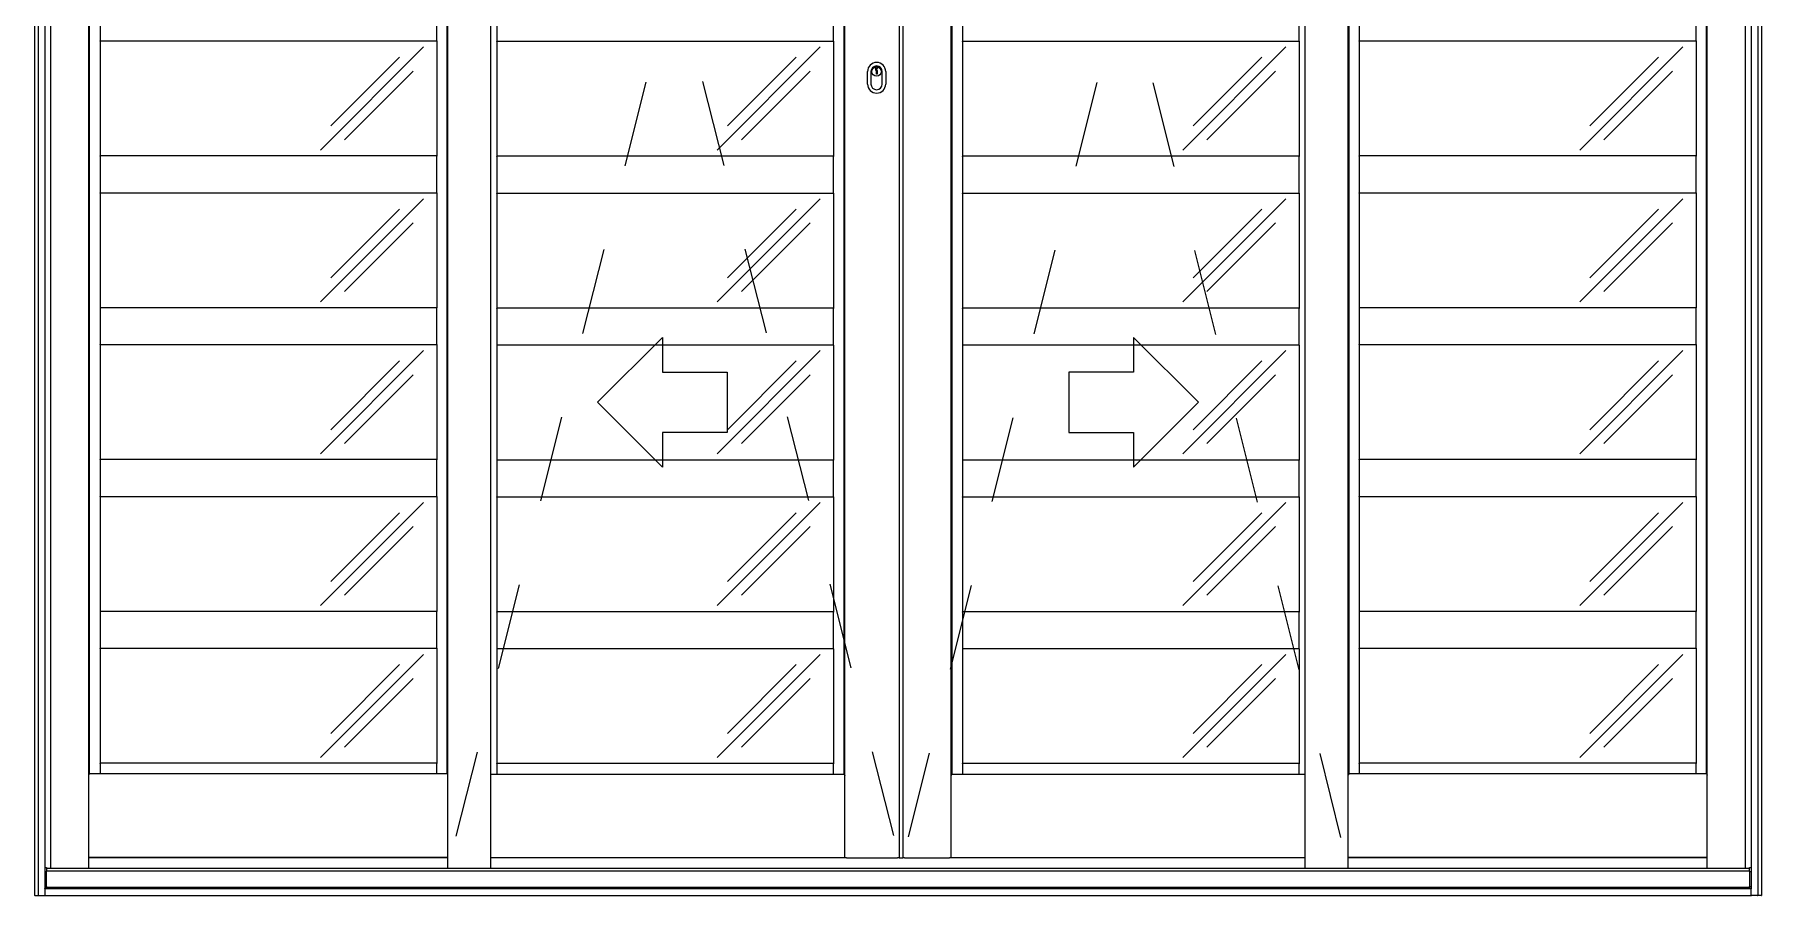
# Model space of a CAD drawing. Header units: millimetres. Extents: x 127.79 to 129.79, y 1060.07 to 1062.21.
# Drawn here: x 127.79 to 129.79, y 1060.072 to 1061.068 of the extents above; entities that cross this region are included whole.
import ezdxf

# ---------------------------------------------------------------- set-up
doc = ezdxf.new("R2010")
doc.units = ezdxf.units.MM
doc.header["$LTSCALE"] = 0.5
doc.linetypes.add('HIDDEN2', pattern=[0.1875, 0.125, -0.0625])
doc.layers.add('Gravia_Portas', color=1, linetype='Continuous')
doc.layers.add('Gravia_Portas_hidden2', color=1, linetype='HIDDEN2')

msp = doc.modelspace()

# ---------------------------------------------------------------- linework, layer by layer
at = {"layer": 'Gravia_Portas', "color": 2}
for p, q in [((127.7898, 1062.2119), (127.7898, 1060.0719)), ((129.7898, 1062.2119), (129.7898, 1060.0719)), ((127.7902, 1060.0719), (127.7898, 1060.0719)), ((127.7902, 1060.0719), (127.7935, 1060.0719)), ((127.7935, 1060.0719), (127.7939, 1060.0719)), ((127.7943, 1060.0719), (127.7939, 1060.0719)), ((127.7943, 1060.0719), (127.8014, 1060.0719)), ((127.8018, 1060.0719), (127.8014, 1060.0719)), ((127.8018, 1060.0719), (127.8018, 1060.0723)), ((127.8018, 1060.0719), (129.7778, 1060.0719)), ((129.7778, 1060.0723), (129.7778, 1060.0719)), ((129.7778, 1060.0719), (129.7782, 1060.0719)), ((129.7853, 1060.0719), (129.7782, 1060.0719)), ((129.7853, 1060.0719), (129.7857, 1060.0719)), ((129.7861, 1060.0719), (129.7857, 1060.0719)), ((129.7894, 1060.0719), (129.7861, 1060.0719)), ((129.7894, 1060.0719), (129.7898, 1060.0719))]:
    msp.add_line(p, q, dxfattribs=at)
at = {"layer": 'Gravia_Portas'}
for p, q in [((127.7939, 1062.2119), (127.7939, 1060.0719)), ((127.8018, 1062.204), (127.8018, 1060.0798)), ((129.7778, 1062.204), (129.7778, 1060.0798)), ((129.7857, 1062.2119), (129.7857, 1060.0719)), ((127.8088, 1060.1034), (127.8088, 1062.1769)), ((127.8527, 1060.1034), (127.8527, 1062.1769)), ((128.2685, 1060.1034), (128.2685, 1062.1769)), ((128.3184, 1060.1034), (128.3184, 1062.1769)), ((128.7281, 1060.1154), (128.7281, 1062.1769)), ((128.791, 1062.1769), (128.791, 1060.1154)), ((128.7955, 1062.1769), (128.7955, 1060.1154)), ((128.8515, 1060.1154), (128.8515, 1062.1769)), ((129.2612, 1060.1034), (129.2612, 1062.1769)), ((129.3111, 1060.1034), (129.3111, 1062.1769)), ((129.7269, 1060.1034), (129.7269, 1062.1769)), ((129.7708, 1062.1769), (129.7708, 1060.1034)), ((127.8536, 1060.2129), (127.8536, 1062.1271)), ((128.2676, 1060.2129), (128.2676, 1062.1271)), ((128.7272, 1062.1266), (128.7272, 1060.2124)), ((128.8523, 1062.1266), (128.8523, 1060.2124)), ((129.312, 1062.1271), (129.312, 1060.2129)), ((129.726, 1060.2129), (129.726, 1062.1271)), ((127.8656, 1061.1033), (127.8656, 1061.0609)), ((128.2556, 1061.0609), (128.2556, 1061.1033)), ((128.3252, 1061.1028), (128.3252, 1061.0604)), ((128.7152, 1061.0604), (128.7152, 1061.1028)), ((128.8643, 1061.1028), (128.8643, 1061.0604)), ((129.2543, 1061.0604), (129.2543, 1061.1028)), ((129.324, 1061.1033), (129.324, 1061.0609)), ((129.714, 1061.0609), (129.714, 1061.1033)), ((127.8656, 1061.0606), (127.8656, 1061.0609)), ((127.8656, 1061.0606), (127.8656, 1060.9278)), ((128.2556, 1061.0606), (127.8656, 1061.0606)), ((128.2556, 1061.0609), (128.2556, 1061.0606)), ((128.2556, 1061.0606), (128.2556, 1060.9278)), ((128.3252, 1061.0601), (128.3252, 1061.0604)), ((128.3252, 1061.0601), (128.3252, 1060.9273)), ((128.7152, 1061.0601), (128.3252, 1061.0601)), ((128.7152, 1061.0604), (128.7152, 1061.0601)), ((128.7152, 1061.0601), (128.7152, 1060.9273)), ((128.8643, 1061.0601), (128.8643, 1061.0604)), ((128.8643, 1061.0601), (128.8643, 1060.9273)), ((129.2543, 1061.0601), (128.8643, 1061.0601)), ((129.2543, 1061.0604), (129.2543, 1061.0601)), ((129.2543, 1061.0601), (129.2543, 1060.9273)), ((129.324, 1061.0606), (129.324, 1061.0609)), ((129.324, 1061.0606), (129.324, 1060.9278)), ((129.714, 1061.0606), (129.324, 1061.0606)), ((129.714, 1061.0609), (129.714, 1061.0606)), ((129.714, 1061.0606), (129.714, 1060.9278)), ((128.1209, 1060.9345), (128.2402, 1061.0539)), ((128.1328, 1060.9624), (128.2123, 1061.0419)), ((128.5805, 1060.9345), (128.6998, 1061.0539)), ((128.5924, 1060.9624), (128.672, 1061.0419)), ((129.1196, 1060.9345), (129.2389, 1061.0539)), ((129.1315, 1060.9624), (129.2111, 1061.0419)), ((129.5793, 1060.9345), (129.6986, 1061.0539)), ((129.5912, 1060.9624), (129.6707, 1061.0419)), ((128.1487, 1060.9465), (128.2283, 1061.026)), ((128.6084, 1060.9465), (128.6879, 1061.026)), ((128.7545, 1061.0109), (128.7545, 1061.0254)), ((128.7585, 1061.0254), (128.7585, 1061.0109)), ((128.764, 1061.027), (128.764, 1061.0303)), ((128.7648, 1061.0254), (128.764, 1061.027)), ((128.7657, 1061.029), (128.7648, 1061.0285)), ((128.7648, 1061.0285), (128.7648, 1061.0275)), ((128.7648, 1061.0275), (128.7657, 1061.0262)), ((128.7648, 1061.0223), (128.7648, 1061.0254)), ((128.7657, 1061.0223), (128.7648, 1061.0223)), ((128.7657, 1061.0303), (128.7657, 1061.029)), ((128.7657, 1061.0262), (128.7657, 1061.0223)), ((128.7715, 1061.0109), (128.7715, 1061.0254)), ((128.7756, 1061.0254), (128.7756, 1061.0109)), ((129.1475, 1060.9465), (129.227, 1061.026)), ((129.6071, 1060.9465), (129.6867, 1061.026)), ((127.8656, 1060.9275), (127.8656, 1060.9278)), ((128.2556, 1060.9278), (127.8656, 1060.9278)), ((127.8656, 1060.9275), (127.8656, 1060.8851)), ((128.2556, 1060.9278), (128.2556, 1060.9275)), ((128.2556, 1060.8851), (128.2556, 1060.9275)), ((128.3252, 1060.927), (128.3252, 1060.9273)), ((128.7152, 1060.9273), (128.3252, 1060.9273)), ((128.3252, 1060.927), (128.3252, 1060.8846)), ((128.7152, 1060.9273), (128.7152, 1060.927)), ((128.7152, 1060.8846), (128.7152, 1060.927)), ((128.8643, 1060.927), (128.8643, 1060.9273)), ((129.2543, 1060.9273), (128.8643, 1060.9273)), ((128.8643, 1060.927), (128.8643, 1060.8846)), ((129.2543, 1060.9273), (129.2543, 1060.927)), ((129.2543, 1060.8846), (129.2543, 1060.927)), ((129.324, 1060.9275), (129.324, 1060.9278)), ((129.714, 1060.9278), (129.324, 1060.9278)), ((129.324, 1060.9275), (129.324, 1060.8851)), ((129.714, 1060.9278), (129.714, 1060.9275)), ((129.714, 1060.8851), (129.714, 1060.9275)), ((127.8656, 1060.8848), (127.8656, 1060.8851)), ((127.8656, 1060.8848), (127.8656, 1060.7521)), ((128.2556, 1060.8848), (127.8656, 1060.8848)), ((128.2556, 1060.8851), (128.2556, 1060.8848)), ((128.2556, 1060.8848), (128.2556, 1060.7521)), ((128.3252, 1060.8843), (128.3252, 1060.8846)), ((128.3252, 1060.8843), (128.3252, 1060.7516)), ((128.7152, 1060.8843), (128.3252, 1060.8843)), ((128.7152, 1060.8846), (128.7152, 1060.8843)), ((128.7152, 1060.8843), (128.7152, 1060.7516)), ((128.8643, 1060.8843), (128.8643, 1060.8846)), ((128.8643, 1060.8843), (128.8643, 1060.7516)), ((129.2543, 1060.8843), (128.8643, 1060.8843)), ((129.2543, 1060.8846), (129.2543, 1060.8843)), ((129.2543, 1060.8843), (129.2543, 1060.7516)), ((129.324, 1060.8848), (129.324, 1060.8851)), ((129.324, 1060.8848), (129.324, 1060.7521)), ((129.714, 1060.8848), (129.324, 1060.8848)), ((129.714, 1060.8851), (129.714, 1060.8848)), ((129.714, 1060.8848), (129.714, 1060.7521)), ((128.1209, 1060.7588), (128.2402, 1060.8781)), ((128.1328, 1060.7866), (128.2123, 1060.8662)), ((128.5805, 1060.7588), (128.6998, 1060.8781)), ((128.5924, 1060.7866), (128.672, 1060.8662)), ((129.1196, 1060.7588), (129.2389, 1060.8781)), ((129.1315, 1060.7866), (129.2111, 1060.8662)), ((129.5793, 1060.7588), (129.6986, 1060.8781)), ((129.5912, 1060.7866), (129.6707, 1060.8662)), ((128.1487, 1060.7707), (128.2283, 1060.8503)), ((128.6084, 1060.7707), (128.6879, 1060.8503)), ((129.1475, 1060.7707), (129.227, 1060.8503)), ((129.6071, 1060.7707), (129.6867, 1060.8503)), ((127.8656, 1060.7518), (127.8656, 1060.7521)), ((128.2556, 1060.7521), (127.8656, 1060.7521)), ((127.8656, 1060.7518), (127.8656, 1060.7094)), ((128.2556, 1060.7521), (128.2556, 1060.7518)), ((128.2556, 1060.7094), (128.2556, 1060.7518)), ((128.3252, 1060.7513), (128.3252, 1060.7516)), ((128.7152, 1060.7516), (128.3252, 1060.7516)), ((128.3252, 1060.7513), (128.3252, 1060.7089)), ((128.7152, 1060.7516), (128.7152, 1060.7513)), ((128.7152, 1060.7089), (128.7152, 1060.7513)), ((128.8643, 1060.7513), (128.8643, 1060.7516)), ((129.2543, 1060.7516), (128.8643, 1060.7516)), ((128.8643, 1060.7513), (128.8643, 1060.7089)), ((129.2543, 1060.7516), (129.2543, 1060.7513)), ((129.2543, 1060.7089), (129.2543, 1060.7513)), ((129.324, 1060.7518), (129.324, 1060.7521)), ((129.714, 1060.7521), (129.324, 1060.7521)), ((129.324, 1060.7518), (129.324, 1060.7094)), ((129.714, 1060.7521), (129.714, 1060.7518)), ((129.714, 1060.7094), (129.714, 1060.7518)), ((127.8656, 1060.7091), (127.8656, 1060.7094)), ((127.8656, 1060.7091), (127.8656, 1060.5763)), ((128.2556, 1060.7091), (127.8656, 1060.7091)), ((128.1209, 1060.583), (128.2402, 1060.7024)), ((128.2556, 1060.7094), (128.2556, 1060.7091)), ((128.2556, 1060.7091), (128.2556, 1060.5763)), ((128.3252, 1060.7086), (128.3252, 1060.7089)), ((128.3252, 1060.7086), (128.3252, 1060.5758)), ((128.7152, 1060.7086), (128.3252, 1060.7086)), ((128.5805, 1060.583), (128.6998, 1060.7024)), ((128.7152, 1060.7089), (128.7152, 1060.7086)), ((128.7152, 1060.7086), (128.7152, 1060.5758)), ((128.8643, 1060.7086), (128.8643, 1060.7089)), ((128.8643, 1060.7086), (128.8643, 1060.5758)), ((129.2543, 1060.7086), (128.8643, 1060.7086)), ((129.1196, 1060.583), (129.2389, 1060.7024)), ((129.2543, 1060.7089), (129.2543, 1060.7086)), ((129.2543, 1060.7086), (129.2543, 1060.5758)), ((129.324, 1060.7091), (129.324, 1060.7094)), ((129.324, 1060.7091), (129.324, 1060.5763)), ((129.714, 1060.7091), (129.324, 1060.7091)), ((129.5793, 1060.583), (129.6986, 1060.7024)), ((129.714, 1060.7094), (129.714, 1060.7091)), ((129.714, 1060.7091), (129.714, 1060.5763)), ((128.1328, 1060.6109), (128.2123, 1060.6904)), ((128.5924, 1060.6109), (128.672, 1060.6904)), ((129.1315, 1060.6109), (129.2111, 1060.6904)), ((129.5912, 1060.6109), (129.6707, 1060.6904)), ((128.1487, 1060.595), (128.2283, 1060.6745)), ((128.6084, 1060.595), (128.6879, 1060.6745)), ((129.1475, 1060.595), (129.227, 1060.6745)), ((129.6071, 1060.595), (129.6867, 1060.6745)), ((127.8656, 1060.576), (127.8656, 1060.5763)), ((128.2556, 1060.5763), (127.8656, 1060.5763)), ((127.8656, 1060.576), (127.8656, 1060.5336)), ((128.2556, 1060.5763), (128.2556, 1060.576)), ((128.2556, 1060.5336), (128.2556, 1060.576)), ((128.3252, 1060.5755), (128.3252, 1060.5758)), ((128.7152, 1060.5758), (128.3252, 1060.5758)), ((128.3252, 1060.5755), (128.3252, 1060.5331)), ((128.7152, 1060.5758), (128.7152, 1060.5755)), ((128.7152, 1060.5331), (128.7152, 1060.5755)), ((128.8643, 1060.5755), (128.8643, 1060.5758)), ((129.2543, 1060.5758), (128.8643, 1060.5758)), ((128.8643, 1060.5755), (128.8643, 1060.5331)), ((129.2543, 1060.5758), (129.2543, 1060.5755)), ((129.2543, 1060.5331), (129.2543, 1060.5755)), ((129.324, 1060.576), (129.324, 1060.5763)), ((129.714, 1060.5763), (129.324, 1060.5763)), ((129.324, 1060.576), (129.324, 1060.5336)), ((129.714, 1060.5763), (129.714, 1060.576)), ((129.714, 1060.5336), (129.714, 1060.576)), ((127.8656, 1060.5333), (127.8656, 1060.5336)), ((127.8656, 1060.5333), (127.8656, 1060.4006)), ((128.2556, 1060.5333), (127.8656, 1060.5333)), ((128.1209, 1060.4073), (128.2402, 1060.5266)), ((128.2556, 1060.5336), (128.2556, 1060.5333)), ((128.2556, 1060.5333), (128.2556, 1060.4006)), ((128.3252, 1060.5328), (128.3252, 1060.5331)), ((128.3252, 1060.5328), (128.3252, 1060.4001)), ((128.7152, 1060.5328), (128.3252, 1060.5328)), ((128.5805, 1060.4073), (128.6998, 1060.5266)), ((128.7152, 1060.5331), (128.7152, 1060.5328)), ((128.7152, 1060.5328), (128.7152, 1060.4001)), ((128.8643, 1060.5328), (128.8643, 1060.5331)), ((128.8643, 1060.5328), (128.8643, 1060.4001)), ((129.2543, 1060.5328), (128.8643, 1060.5328)), ((129.1196, 1060.4073), (129.2389, 1060.5266)), ((129.2543, 1060.5331), (129.2543, 1060.5328)), ((129.2543, 1060.5328), (129.2543, 1060.4001)), ((129.324, 1060.5333), (129.324, 1060.5336)), ((129.324, 1060.5333), (129.324, 1060.4006)), ((129.714, 1060.5333), (129.324, 1060.5333)), ((129.5793, 1060.4073), (129.6986, 1060.5266)), ((129.714, 1060.5336), (129.714, 1060.5333)), ((129.714, 1060.5333), (129.714, 1060.4006)), ((128.1328, 1060.4351), (128.2123, 1060.5147)), ((128.5924, 1060.4351), (128.672, 1060.5147)), ((129.1315, 1060.4351), (129.2111, 1060.5147)), ((129.5912, 1060.4351), (129.6707, 1060.5147)), ((128.1487, 1060.4192), (128.2283, 1060.4988)), ((128.6084, 1060.4192), (128.6879, 1060.4988)), ((129.1475, 1060.4192), (129.227, 1060.4988)), ((129.6071, 1060.4192), (129.6867, 1060.4988)), ((127.8656, 1060.4003), (127.8656, 1060.4006)), ((128.2556, 1060.4006), (127.8656, 1060.4006)), ((127.8656, 1060.4003), (127.8656, 1060.3579)), ((128.2556, 1060.4006), (128.2556, 1060.4003)), ((128.2556, 1060.3579), (128.2556, 1060.4003)), ((128.3252, 1060.3998), (128.3252, 1060.4001)), ((128.7152, 1060.4001), (128.3252, 1060.4001)), ((128.7152, 1060.4001), (128.7152, 1060.3998)), ((128.8643, 1060.3998), (128.8643, 1060.4001)), ((129.2543, 1060.4001), (128.8643, 1060.4001)), ((129.2543, 1060.4001), (129.2543, 1060.3998)), ((129.324, 1060.4003), (129.324, 1060.4006)), ((129.714, 1060.4006), (129.324, 1060.4006)), ((129.324, 1060.4003), (129.324, 1060.3579)), ((129.714, 1060.4006), (129.714, 1060.4003)), ((129.714, 1060.3579), (129.714, 1060.4003)), ((128.3252, 1060.3998), (128.3252, 1060.3574)), ((128.7152, 1060.3574), (128.7152, 1060.3998)), ((128.8643, 1060.3998), (128.8643, 1060.3574)), ((129.2543, 1060.3574), (129.2543, 1060.3998)), ((127.8656, 1060.3576), (127.8656, 1060.3579)), ((127.8656, 1060.3576), (127.8656, 1060.2249)), ((128.2556, 1060.3576), (127.8656, 1060.3576)), ((128.1209, 1060.2316), (128.2402, 1060.3509)), ((128.2556, 1060.3579), (128.2556, 1060.3576)), ((128.2556, 1060.3576), (128.2556, 1060.2249)), ((128.3252, 1060.3571), (128.3252, 1060.3574)), ((128.3252, 1060.3571), (128.3252, 1060.2244)), ((128.7152, 1060.3571), (128.3252, 1060.3571)), ((128.5805, 1060.2316), (128.6998, 1060.3509)), ((128.7152, 1060.3574), (128.7152, 1060.3571)), ((128.7152, 1060.3571), (128.7152, 1060.2244)), ((128.8643, 1060.3571), (128.8643, 1060.3574)), ((128.8643, 1060.3571), (128.8643, 1060.2244)), ((129.2543, 1060.3571), (128.8643, 1060.3571)), ((129.1196, 1060.2316), (129.2389, 1060.3509)), ((129.2543, 1060.3574), (129.2543, 1060.3571)), ((129.2543, 1060.3571), (129.2543, 1060.2244)), ((129.324, 1060.3576), (129.324, 1060.3579)), ((129.324, 1060.3576), (129.324, 1060.2249)), ((129.714, 1060.3576), (129.324, 1060.3576)), ((129.5793, 1060.2316), (129.6986, 1060.3509)), ((129.714, 1060.3579), (129.714, 1060.3576)), ((129.714, 1060.3576), (129.714, 1060.2249)), ((128.1328, 1060.2594), (128.2123, 1060.339)), ((128.1487, 1060.2435), (128.2283, 1060.3231)), ((128.5924, 1060.2594), (128.672, 1060.339)), ((128.6084, 1060.2435), (128.6879, 1060.3231)), ((129.1315, 1060.2594), (129.2111, 1060.339)), ((129.1475, 1060.2435), (129.227, 1060.3231)), ((129.5912, 1060.2594), (129.6707, 1060.339)), ((129.6071, 1060.2435), (129.6867, 1060.3231)), ((127.8656, 1060.2246), (127.8656, 1060.2249)), ((128.2556, 1060.2249), (127.8656, 1060.2249)), ((127.8656, 1060.2246), (127.8656, 1060.2129)), ((128.2556, 1060.2249), (128.2556, 1060.2246)), ((128.2556, 1060.2129), (128.2556, 1060.2246)), ((128.3252, 1060.2241), (128.3252, 1060.2244)), ((128.7152, 1060.2244), (128.3252, 1060.2244)), ((128.3252, 1060.2241), (128.3252, 1060.2124)), ((128.7152, 1060.2244), (128.7152, 1060.2241)), ((128.7152, 1060.2124), (128.7152, 1060.2241)), ((128.8643, 1060.2241), (128.8643, 1060.2244)), ((129.2543, 1060.2244), (128.8643, 1060.2244)), ((128.8643, 1060.2241), (128.8643, 1060.2124)), ((129.2543, 1060.2244), (129.2543, 1060.2241)), ((129.2543, 1060.2124), (129.2543, 1060.2241)), ((129.324, 1060.2246), (129.324, 1060.2249)), ((129.714, 1060.2249), (129.324, 1060.2249)), ((129.324, 1060.2246), (129.324, 1060.2129)), ((129.714, 1060.2249), (129.714, 1060.2246)), ((129.714, 1060.2129), (129.714, 1060.2246)), ((127.8536, 1060.2129), (127.8535, 1060.2129)), ((127.8536, 1060.2129), (128.2676, 1060.2129)), ((128.2676, 1060.2129), (128.2676, 1060.2129)), ((128.3184, 1060.2124), (128.7272, 1060.2124)), ((128.7273, 1060.2124), (128.7272, 1060.2124)), ((128.8523, 1060.2124), (129.2612, 1060.2124)), ((128.8523, 1060.2124), (128.8523, 1060.2124)), ((129.3119, 1060.2129), (129.312, 1060.2129)), ((129.312, 1060.2129), (129.726, 1060.2129)), ((129.7261, 1060.2129), (129.726, 1060.2129)), ((127.8018, 1060.1044), (127.8038, 1060.1044)), ((127.8038, 1060.1044), (127.8038, 1060.1012)), ((127.8038, 1060.1034), (129.7758, 1060.1034)), ((127.8038, 1060.1012), (127.8038, 1060.0994)), ((127.8038, 1060.1004), (129.7758, 1060.1004)), ((128.2685, 1060.1159), (127.8527, 1060.1159)), ((127.8527, 1060.1159), (128.2685, 1060.1159)), ((128.7281, 1060.1154), (128.3184, 1060.1154)), ((128.7287, 1060.1154), (128.7281, 1060.1154)), ((128.7301, 1060.1154), (128.7287, 1060.1154)), ((128.7301, 1060.1154), (128.7891, 1060.1154)), ((128.791, 1060.1154), (128.7891, 1060.1154)), ((128.791, 1060.1154), (128.7936, 1060.1154)), ((128.7936, 1060.1154), (128.7955, 1060.1154)), ((128.7974, 1060.1154), (128.7955, 1060.1154)), ((128.7974, 1060.1154), (128.8494, 1060.1154)), ((128.8509, 1060.1154), (128.8494, 1060.1154)), ((128.8515, 1060.1154), (128.8509, 1060.1154)), ((129.2612, 1060.1154), (128.8515, 1060.1154)), ((129.7269, 1060.1159), (129.3111, 1060.1159)), ((129.3111, 1060.1159), (129.7269, 1060.1159)), ((129.7758, 1060.1012), (129.7758, 1060.1044)), ((129.7758, 1060.1044), (129.7778, 1060.1044)), ((129.7758, 1060.0994), (129.7758, 1060.1012)), ((127.8018, 1060.0994), (127.8038, 1060.0994)), ((127.8018, 1060.0823), (127.8038, 1060.0823)), ((127.8038, 1060.0823), (127.8038, 1060.0994)), ((127.8038, 1060.0823), (127.8038, 1060.0813)), ((127.8038, 1060.0813), (129.7758, 1060.0813)), ((127.8038, 1060.0798), (127.8038, 1060.0813)), ((129.7758, 1060.0994), (129.7758, 1060.0823)), ((129.7758, 1060.0994), (129.7778, 1060.0994)), ((129.7758, 1060.0813), (129.7758, 1060.0823)), ((129.7758, 1060.0823), (129.7778, 1060.0823)), ((129.7758, 1060.0813), (129.7758, 1060.0798)), ((127.8018, 1060.0794), (127.8018, 1060.0798)), ((127.8018, 1060.0798), (129.7778, 1060.0798)), ((127.8018, 1060.0794), (127.8018, 1060.0723)), ((129.7778, 1060.0798), (129.7778, 1060.0794)), ((129.7778, 1060.0723), (129.7778, 1060.0794))]:
    msp.add_line(p, q, dxfattribs=at)
for points in [[(128.4419, 1060.6426), (128.5169, 1060.7176), (128.5169, 1060.6776), (128.5919, 1060.6776), (128.5919, 1060.6076), (128.5169, 1060.6076), (128.5169, 1060.5676), (128.4419, 1060.6426)], [(129.1377, 1060.6426), (129.0627, 1060.7176), (129.0627, 1060.6776), (128.9877, 1060.6776), (128.9877, 1060.6076), (129.0627, 1060.6076), (129.0627, 1060.5676), (129.1377, 1060.6426)]]:
    msp.add_lwpolyline(points, close=True, dxfattribs=at)
for points in [[(127.8527, 1060.2112), (127.8527, 1060.2112), (127.8527, 1060.2112), (127.8528, 1060.2113), (127.8528, 1060.2113), (127.8528, 1060.2113), (127.8528, 1060.2113), (127.8528, 1060.2114), (127.8529, 1060.2114), (127.8529, 1060.2114), (127.8529, 1060.2114), (127.8529, 1060.2114), (127.8529, 1060.2115), (127.8529, 1060.2115), (127.853, 1060.2115), (127.853, 1060.2115), (127.853, 1060.2116), (127.853, 1060.2116), (127.853, 1060.2116), (127.853, 1060.2116), (127.853, 1060.2117), (127.853, 1060.2117), (127.853, 1060.2117), (127.8531, 1060.2117), (127.8531, 1060.2118)], [(127.8531, 1060.2118), (127.8531, 1060.2118), (127.8531, 1060.2119), (127.8531, 1060.2119), (127.8531, 1060.212), (127.8532, 1060.212), (127.8532, 1060.2121), (127.8532, 1060.2121), (127.8532, 1060.2122), (127.8532, 1060.2122), (127.8533, 1060.2123), (127.8533, 1060.2123), (127.8533, 1060.2124), (127.8533, 1060.2124), (127.8533, 1060.2125), (127.8533, 1060.2125), (127.8534, 1060.2126), (127.8534, 1060.2126), (127.8534, 1060.2127), (127.8534, 1060.2127), (127.8534, 1060.2127), (127.8534, 1060.2128), (127.8534, 1060.2128), (127.8535, 1060.2128), (127.8535, 1060.2129)], [(128.2676, 1060.2129), (128.2677, 1060.2128), (128.2677, 1060.2128), (128.2677, 1060.2128), (128.2677, 1060.2127), (128.2677, 1060.2127), (128.2677, 1060.2126), (128.2677, 1060.2126), (128.2678, 1060.2125), (128.2678, 1060.2125), (128.2678, 1060.2124), (128.2678, 1060.2124), (128.2678, 1060.2123), (128.2679, 1060.2123), (128.2679, 1060.2122), (128.2679, 1060.2122), (128.2679, 1060.2121), (128.2679, 1060.212), (128.268, 1060.212), (128.268, 1060.2119), (128.268, 1060.2118), (128.268, 1060.2118), (128.2681, 1060.2117), (128.2681, 1060.2116), (128.2681, 1060.2116)], [(128.2681, 1060.2116), (128.2681, 1060.2115), (128.2681, 1060.2115), (128.2681, 1060.2115), (128.2681, 1060.2115), (128.2681, 1060.2114), (128.2682, 1060.2114), (128.2682, 1060.2114), (128.2682, 1060.2114), (128.2682, 1060.2113), (128.2682, 1060.2113), (128.2682, 1060.2113), (128.2682, 1060.2112), (128.2683, 1060.2112), (128.2683, 1060.2112), (128.2683, 1060.2112), (128.2683, 1060.2111), (128.2683, 1060.2111), (128.2683, 1060.2111), (128.2683, 1060.2111), (128.2684, 1060.211), (128.2684, 1060.211), (128.2684, 1060.211), (128.2684, 1060.211), (128.2685, 1060.2109)], [(128.7273, 1060.2124), (128.7273, 1060.2123), (128.7273, 1060.2123), (128.7273, 1060.2123), (128.7273, 1060.2122), (128.7274, 1060.2122), (128.7274, 1060.2121), (128.7274, 1060.2121), (128.7274, 1060.212), (128.7274, 1060.212), (128.7275, 1060.2119), (128.7275, 1060.2119), (128.7275, 1060.2118), (128.7275, 1060.2118), (128.7275, 1060.2117), (128.7276, 1060.2117), (128.7276, 1060.2116), (128.7276, 1060.2115), (128.7276, 1060.2115), (128.7276, 1060.2114), (128.7277, 1060.2113), (128.7277, 1060.2113), (128.7277, 1060.2112), (128.7277, 1060.2111), (128.7277, 1060.2111)], [(128.7277, 1060.2111), (128.7278, 1060.211), (128.7278, 1060.211), (128.7278, 1060.211), (128.7278, 1060.211), (128.7278, 1060.2109), (128.7278, 1060.2109), (128.7278, 1060.2109), (128.7278, 1060.2109), (128.7278, 1060.2108), (128.7279, 1060.2108), (128.7279, 1060.2108), (128.7279, 1060.2107), (128.7279, 1060.2107), (128.7279, 1060.2107), (128.7279, 1060.2107), (128.7279, 1060.2106), (128.728, 1060.2106), (128.728, 1060.2106), (128.728, 1060.2106), (128.728, 1060.2105), (128.728, 1060.2105), (128.7281, 1060.2105), (128.7281, 1060.2105), (128.7281, 1060.2104)], [(128.8515, 1060.2104), (128.8515, 1060.2105), (128.8515, 1060.2105), (128.8515, 1060.2105), (128.8515, 1060.2105), (128.8516, 1060.2106), (128.8516, 1060.2106), (128.8516, 1060.2106), (128.8516, 1060.2106), (128.8516, 1060.2107), (128.8516, 1060.2107), (128.8517, 1060.2107), (128.8517, 1060.2107), (128.8517, 1060.2108), (128.8517, 1060.2108), (128.8517, 1060.2108), (128.8517, 1060.2109), (128.8517, 1060.2109), (128.8518, 1060.2109), (128.8518, 1060.2109), (128.8518, 1060.211), (128.8518, 1060.211), (128.8518, 1060.211), (128.8518, 1060.211), (128.8518, 1060.2111)], [(128.8518, 1060.2111), (128.8518, 1060.2111), (128.8519, 1060.2112), (128.8519, 1060.2113), (128.8519, 1060.2113), (128.8519, 1060.2114), (128.8519, 1060.2115), (128.852, 1060.2115), (128.852, 1060.2116), (128.852, 1060.2117), (128.852, 1060.2117), (128.852, 1060.2118), (128.8521, 1060.2118), (128.8521, 1060.2119), (128.8521, 1060.2119), (128.8521, 1060.212), (128.8521, 1060.212), (128.8522, 1060.2121), (128.8522, 1060.2121), (128.8522, 1060.2122), (128.8522, 1060.2122), (128.8522, 1060.2123), (128.8522, 1060.2123), (128.8523, 1060.2123), (128.8523, 1060.2124)], [(129.3115, 1060.2116), (129.3115, 1060.2115), (129.3114, 1060.2115), (129.3114, 1060.2115), (129.3114, 1060.2115), (129.3114, 1060.2114), (129.3114, 1060.2114), (129.3114, 1060.2114), (129.3114, 1060.2114), (129.3114, 1060.2113), (129.3114, 1060.2113), (129.3113, 1060.2113), (129.3113, 1060.2112), (129.3113, 1060.2112), (129.3113, 1060.2112), (129.3113, 1060.2112), (129.3113, 1060.2111), (129.3112, 1060.2111), (129.3112, 1060.2111), (129.3112, 1060.2111), (129.3112, 1060.211), (129.3112, 1060.211), (129.3111, 1060.211), (129.3111, 1060.211), (129.3111, 1060.2109)], [(129.3119, 1060.2129), (129.3119, 1060.2128), (129.3119, 1060.2128), (129.3119, 1060.2128), (129.3119, 1060.2127), (129.3118, 1060.2127), (129.3118, 1060.2126), (129.3118, 1060.2126), (129.3118, 1060.2125), (129.3118, 1060.2125), (129.3118, 1060.2124), (129.3117, 1060.2124), (129.3117, 1060.2123), (129.3117, 1060.2123), (129.3117, 1060.2122), (129.3117, 1060.2122), (129.3116, 1060.2121), (129.3116, 1060.212), (129.3116, 1060.212), (129.3116, 1060.2119), (129.3116, 1060.2118), (129.3115, 1060.2118), (129.3115, 1060.2117), (129.3115, 1060.2116), (129.3115, 1060.2116)], [(129.7261, 1060.2129), (129.7261, 1060.2128), (129.7261, 1060.2128), (129.7261, 1060.2128), (129.7261, 1060.2127), (129.7262, 1060.2127), (129.7262, 1060.2127), (129.7262, 1060.2126), (129.7262, 1060.2126), (129.7262, 1060.2125), (129.7262, 1060.2125), (129.7263, 1060.2124), (129.7263, 1060.2124), (129.7263, 1060.2123), (129.7263, 1060.2123), (129.7263, 1060.2122), (129.7263, 1060.2122), (129.7264, 1060.2121), (129.7264, 1060.2121), (129.7264, 1060.212), (129.7264, 1060.212), (129.7264, 1060.2119), (129.7265, 1060.2119), (129.7265, 1060.2118), (129.7265, 1060.2118)], [(129.7265, 1060.2118), (129.7265, 1060.2117), (129.7265, 1060.2117), (129.7265, 1060.2117), (129.7265, 1060.2117), (129.7265, 1060.2116), (129.7266, 1060.2116), (129.7266, 1060.2116), (129.7266, 1060.2116), (129.7266, 1060.2115), (129.7266, 1060.2115), (129.7266, 1060.2115), (129.7266, 1060.2115), (129.7267, 1060.2114), (129.7267, 1060.2114), (129.7267, 1060.2114), (129.7267, 1060.2114), (129.7267, 1060.2114), (129.7267, 1060.2113), (129.7268, 1060.2113), (129.7268, 1060.2113), (129.7268, 1060.2113), (129.7268, 1060.2112), (129.7268, 1060.2112), (129.7269, 1060.2112)]]:
    msp.add_lwpolyline(points, dxfattribs=at)
msp.add_circle((128.765, 1061.0254), 0.0055, dxfattribs=at)
for centre, radius, start, end in [((128.765, 1061.0254), 0.0105, 0, 180), ((128.765, 1061.0254), 0.0065, 0, 180), ((128.765, 1061.0254), 0.005, 82.8236, 102.3225), ((128.765, 1061.0109), 0.0105, 180, 0), ((128.765, 1061.0109), 0.0065, 180, 0)]:
    msp.add_arc(centre, radius, start, end, dxfattribs=at)
at = {"layer": 'Gravia_Portas_hidden2'}
for p, q in [((128.791, 1062.1769), (128.2685, 1060.1034)), ((128.2685, 1062.1769), (128.791, 1060.1154)), ((129.3111, 1062.1769), (128.7955, 1060.1154)), ((128.7955, 1062.1769), (129.3111, 1060.1034))]:
    msp.add_line(p, q, dxfattribs=at)

doc.saveas('drawing.dxf')
